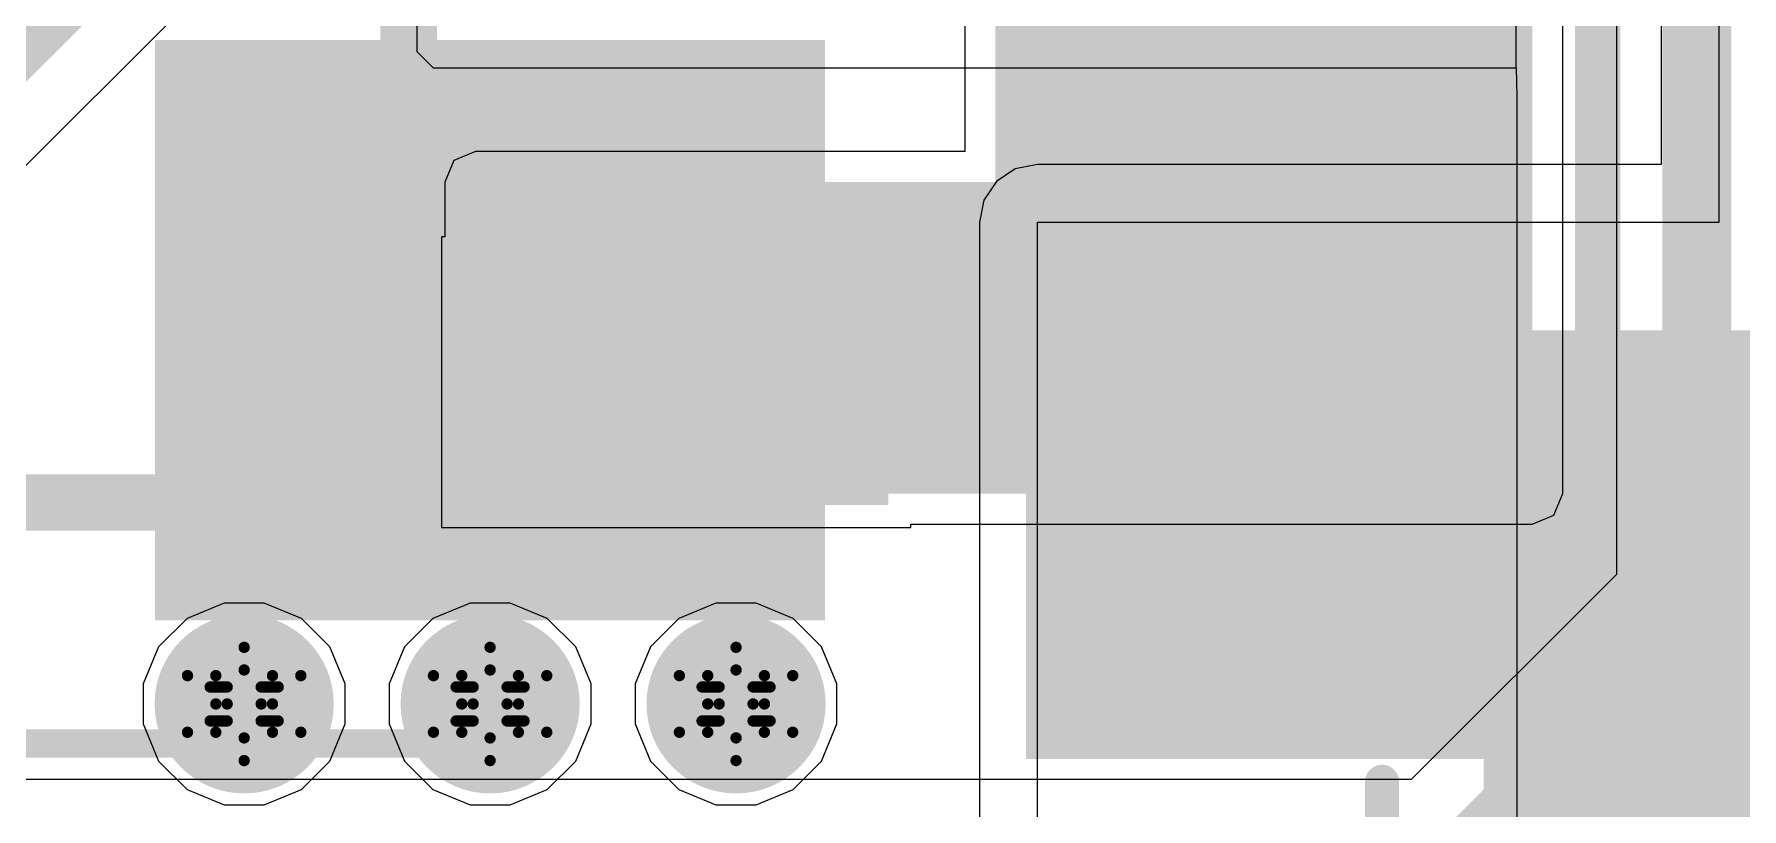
# Model space of a CAD drawing. Header units: inches. Extents: x -2.7 to 10.9, y -2.9 to 7.4.
# Drawn here: x 0.3591 to 0.6605, y -1.2136 to -1.0768 of the extents above; entities that cross this region are included whole.
import ezdxf

# ---------------------------------------------------------------- set-up
doc = ezdxf.new("R2010")
doc.units = ezdxf.units.IN
doc.header["$MEASUREMENT"] = 0
for name, color, linetype in [('Board Outline', 216, 'Continuous'), ('Bottom Layer', 5, 'Continuous'), ('Bottom Overlay', 54, 'Continuous'), ('Bottom Paste', 16, 'Continuous'), ('Bottom Solder', 6, 'Continuous'), ('Drill Drawing', 1, 'Continuous'), ('Layer 2', 16, 'Continuous'), ('Layer 3', 76, 'Continuous'), ('Top Layer', 1, 'Continuous'), ('Top Overlay', 2, 'Continuous'), ('Top Paste', 8, 'Continuous'), ('Top Solder', 216, 'Continuous'), ('Via Holes', 16, 'Continuous')]:
    doc.layers.add(name, color=color, linetype=linetype)

# ---------------------------------------------------------------- blocks, each defined once
blk = doc.blocks.new('VKMD1451K101MV_3')
at = {"layer": 'Top Layer'}
blk.add_hatch(color=1, dxfattribs=at).paths.add_polyline_path([(-0.08465, 0.0248), (0.08465, 0.0248), (0.08465, -0.0248), (-0.08465, -0.0248)])
at = {"layer": 'Top Paste'}
blk.add_hatch(color=8, dxfattribs=at).paths.add_polyline_path([(-0.08465, 0.0248), (0.08465, 0.0248), (0.08465, -0.0248), (-0.08465, -0.0248)])
at = {"layer": 'Top Solder'}
blk.add_hatch(color=216, dxfattribs=at).paths.add_polyline_path([(-0.08665, 0.0268), (0.08665, 0.0268), (0.08665, -0.0268), (-0.08665, -0.0268)])
at = {"layer": 'Top Overlay'}
for points in [[(-0.0238, 0.09803, 0.006, 0.006, 0), (0.04455, 0.16639, 0.006, 0.006, 0)], [(-0.0238, 0.0308, 0.006, 0.006, 0), (-0.0238, 0.09803, 0.006, 0.006, 0)], [(-0.04532, 0.03095, 0.005, 0.005, 0), (-0.04532, 0.05395, 0.005, 0.005, 0)], [(-0.05632, 0.04295, 0.005, 0.005, 0), (-0.03332, 0.04295, 0.005, 0.005, 0)], [(-0.0238, -0.09803, 0.006, 0.006, 0), (-0.0238, -0.0308, 0.006, 0.006, 0)]]:
    blk.add_lwpolyline(points, format="xyseb", dxfattribs=at)
for points in [[(-0.02531, 0.09803, 0.003, 0.003, 1), (-0.0223, 0.09803, 0.003, 0.003, 1)], [(-0.02531, 0.09803, 0.003, 0.003, 1), (-0.0223, 0.09803, 0.003, 0.003, 1)], [(-0.04657, 0.05395, 0.0025, 0.0025, 1), (-0.04407, 0.05395, 0.0025, 0.0025, 1)], [(-0.05757, 0.04295, 0.0025, 0.0025, 1), (-0.05507, 0.04295, 0.0025, 0.0025, 1)], [(-0.03457, 0.04295, 0.0025, 0.0025, 1), (-0.03207, 0.04295, 0.0025, 0.0025, 1)], [(-0.04657, 0.03095, 0.0025, 0.0025, 1), (-0.04407, 0.03095, 0.0025, 0.0025, 1)], [(-0.02531, 0.0308, 0.003, 0.003, 1), (-0.0223, 0.0308, 0.003, 0.003, 1)], [(-0.02531, -0.0308, 0.003, 0.003, 1), (-0.0223, -0.0308, 0.003, 0.003, 1)]]:
    blk.add_lwpolyline(points, format="xyseb", close=True, dxfattribs=at)
blk = doc.blocks.new('TB8S_B_33')
at = {"layer": 'Bottom Layer'}
for points in [[(-0.076772, 0.098425), (-0.076772, 0.059055), (-0.147638, 0.059055), (-0.147638, 0.098425)], [(0.147638, 0.098425), (0.147638, 0.059055), (0.076772, 0.059055), (0.076772, 0.098425)], [(-0.076772, -0.059055), (-0.076772, -0.098425), (-0.147638, -0.098425), (-0.147638, -0.059055)], [(0.147638, -0.059055), (0.147638, -0.098425), (0.076772, -0.098425), (0.076772, -0.059055)]]:
    blk.add_hatch(color=5, dxfattribs=at).paths.add_polyline_path(points)
at = {"layer": 'Bottom Paste'}
for points in [[(-0.076772, 0.098425), (-0.076772, 0.059055), (-0.147638, 0.059055), (-0.147638, 0.098425)], [(0.147638, 0.098425), (0.147638, 0.059055), (0.076772, 0.059055), (0.076772, 0.098425)], [(-0.076772, -0.059055), (-0.076772, -0.098425), (-0.147638, -0.098425), (-0.147638, -0.059055)], [(0.147638, -0.059055), (0.147638, -0.098425), (0.076772, -0.098425), (0.076772, -0.059055)]]:
    blk.add_hatch(color=16, dxfattribs=at).paths.add_polyline_path(points)
at = {"layer": 'Bottom Solder'}
for points in [[(-0.074772, 0.100425), (-0.074772, 0.057055), (-0.149638, 0.057055), (-0.149638, 0.100425)], [(0.149638, 0.100425), (0.149638, 0.057055), (0.074772, 0.057055), (0.074772, 0.100425)], [(-0.074772, -0.057055), (-0.074772, -0.100425), (-0.149638, -0.100425), (-0.149638, -0.057055)], [(0.149638, -0.057055), (0.149638, -0.100425), (0.074772, -0.100425), (0.074772, -0.057055)]]:
    blk.add_hatch(color=6, dxfattribs=at).paths.add_polyline_path(points)
at = {"layer": 'Bottom Overlay'}
for points in [[(-0.065, -0.1, 0.01, 0.01, 0), (-0.065, 0.1, 0.01, 0.01, 0)], [(-0.065, 0.1, 0.01, 0.01, 0), (0.065, 0.1, 0.01, 0.01, 0)], [(0.065, -0.1, 0.01, 0.01, 0), (0.065, 0.1, 0.01, 0.01, 0)], [(-0.031496, 0.043307, 0.008, 0.008, 0), (-0.031496, 0.082677, 0.008, 0.008, 0)], [(0.0354, 0.0807, 0.008, 0.008, -1), (0.0354, 0.061, 0.008, 0.008, 0)], [(0.0358, 0.0411, 0.008, 0.008, -1), (0.0358, 0.0608, 0.008, 0.008, 0)], [(-0.031496, -0.082677, 0.008, 0.008, 0), (-0.031496, -0.043307, 0.008, 0.008, 0)], [(0.0354, -0.0469, 0.008, 0.008, -0.9111047), (0.0354, -0.0665, 0.008, 0.008, 0)], [(-0.051181, -0.062992, 0.008, 0.008, 0), (-0.011811, -0.062992, 0.008, 0.008, 0)], [(0.0358, -0.0864, 0.008, 0.008, -1), (0.0358, -0.0667, 0.008, 0.008, 0)], [(-0.065, -0.1, 0.01, 0.01, 0), (0.065, -0.1, 0.01, 0.01, 0)]]:
    blk.add_lwpolyline(points, format="xyseb", dxfattribs=at)
for points in [[(-0.0675, 0.1, 0.005, 0.005, 1), (-0.0625, 0.1, 0.005, 0.005, 1)], [(-0.0675, 0.1, 0.005, 0.005, 1), (-0.0625, 0.1, 0.005, 0.005, 1)], [(0.0625, 0.1, 0.005, 0.005, 1), (0.0675, 0.1, 0.005, 0.005, 1)], [(0.0625, 0.1, 0.005, 0.005, 1), (0.0675, 0.1, 0.005, 0.005, 1)], [(-0.033496, 0.082677, 0.004, 0.004, 1), (-0.029496, 0.082677, 0.004, 0.004, 1)], [(0.0334, 0.0807, 0.004, 0.004, 1), (0.0374, 0.0807, 0.004, 0.004, 1)], [(0.0334, 0.061, 0.004, 0.004, 1), (0.0374, 0.061, 0.004, 0.004, 1)], [(0.0338, 0.0608, 0.004, 0.004, 1), (0.0378, 0.0608, 0.004, 0.004, 1)], [(-0.033496, 0.043307, 0.004, 0.004, 1), (-0.029496, 0.043307, 0.004, 0.004, 1)], [(0.0338, 0.0411, 0.004, 0.004, 1), (0.0378, 0.0411, 0.004, 0.004, 1)], [(-0.033496, -0.043307, 0.004, 0.004, 1), (-0.029496, -0.043307, 0.004, 0.004, 1)], [(0.0334, -0.0469, 0.004, 0.004, 1), (0.0374, -0.0469, 0.004, 0.004, 1)], [(-0.053181, -0.062992, 0.004, 0.004, 1), (-0.049181, -0.062992, 0.004, 0.004, 1)], [(-0.013811, -0.062992, 0.004, 0.004, 1), (-0.009811, -0.062992, 0.004, 0.004, 1)], [(0.0334, -0.0665, 0.004, 0.004, 1), (0.0374, -0.0665, 0.004, 0.004, 1)], [(0.0338, -0.0667, 0.004, 0.004, 1), (0.0378, -0.0667, 0.004, 0.004, 1)], [(-0.033496, -0.082677, 0.004, 0.004, 1), (-0.029496, -0.082677, 0.004, 0.004, 1)], [(0.0338, -0.0864, 0.004, 0.004, 1), (0.0378, -0.0864, 0.004, 0.004, 1)], [(-0.0675, -0.1, 0.005, 0.005, 1), (-0.0625, -0.1, 0.005, 0.005, 1)], [(-0.0675, -0.1, 0.005, 0.005, 1), (-0.0625, -0.1, 0.005, 0.005, 1)], [(0.0625, -0.1, 0.005, 0.005, 1), (0.0675, -0.1, 0.005, 0.005, 1)], [(0.0625, -0.1, 0.005, 0.005, 1), (0.0675, -0.1, 0.005, 0.005, 1)]]:
    blk.add_lwpolyline(points, format="xyseb", close=True, dxfattribs=at)
blk = doc.blocks.new('SMB__263')
at = {"layer": 'Top Layer'}
blk.add_hatch(color=1, dxfattribs=at).paths.add_polyline_path([(-0.14567, -0.04724), (-0.14567, 0.04724), (-0.03543, 0.04724), (-0.03543, -0.04724)])
at = {"layer": 'Top Paste'}
blk.add_hatch(color=8, dxfattribs=at).paths.add_polyline_path([(-0.14567, -0.04724), (-0.14567, 0.04724), (-0.03543, 0.04724), (-0.03543, -0.04724)])
at = {"layer": 'Top Solder'}
blk.add_hatch(color=216, dxfattribs=at).paths.add_polyline_path([(-0.14967, -0.05124), (-0.14967, 0.05124), (-0.03143, 0.05124), (-0.03143, -0.05124)])
at = {"layer": 'Top Overlay'}
for points in [[(0.102, 0.073, 0.005, 0.005, 0), (-0.087, 0.073, 0.005, 0.005, 0)], [(-0.087, 0.073, 0.005, 0.005, 0), (-0.087, 0.055, 0.005, 0.005, 0)]]:
    blk.add_lwpolyline(points, format="xyseb", dxfattribs=at)
for points in [[(-0.08825, 0.073, 0.0025, 0.0025, 1), (-0.08575, 0.073, 0.0025, 0.0025, 1)], [(-0.08825, 0.073, 0.0025, 0.0025, 1), (-0.08575, 0.073, 0.0025, 0.0025, 1)], [(-0.08825, 0.055, 0.0025, 0.0025, 1), (-0.08575, 0.055, 0.0025, 0.0025, 1)]]:
    blk.add_lwpolyline(points, format="xyseb", close=True, dxfattribs=at)

msp = doc.modelspace()

# ---------------------------------------------------------------- hatches: boundary and pattern name
at = {"layer": 'Bottom Layer'}
for points in [[(0.6235, -0.84279), (0.52874, -0.84279), (0.52874, -1.1579), (0.6235, -1.1579)], [(0.6235, -1.10289), (0.43698, -1.10289), (0.43698, -1.1579), (0.6235, -1.1579)]]:
    msp.add_hatch(color=5, dxfattribs=at).paths.add_polyline_path(points)
h = msp.add_hatch(color=5, dxfattribs=at)
edge = h.paths.add_edge_path()
edge.add_arc((0.39616, -1.19506), 0.01181, 0, 360)
h = msp.add_hatch(color=5, dxfattribs=at)
edge = h.paths.add_edge_path()
edge.add_arc((0.43957, -1.19506), 0.01181, 0, 360)
h = msp.add_hatch(color=5, dxfattribs=at)
edge = h.paths.add_edge_path()
edge.add_arc((0.48298, -1.19506), 0.01181, 0, 360)
at = {"layer": 'Bottom Solder'}
h = msp.add_hatch(color=6, dxfattribs=at)
edge = h.paths.add_edge_path()
edge.add_arc((0.39616, -1.19506), 0.01581, 0, 360)
h = msp.add_hatch(color=6, dxfattribs=at)
edge = h.paths.add_edge_path()
edge.add_arc((0.43957, -1.19506), 0.01581, 0, 360)
h = msp.add_hatch(color=6, dxfattribs=at)
edge = h.paths.add_edge_path()
edge.add_arc((0.48298, -1.19506), 0.01581, 0, 360)
at = {"layer": 'Layer 2'}
h = msp.add_hatch(color=16, dxfattribs=at)
edge = h.paths.add_edge_path()
edge.add_arc((0.39616, -1.19506), 0.01181, 0, 360)
h = msp.add_hatch(color=16, dxfattribs=at)
edge = h.paths.add_edge_path()
edge.add_arc((0.43957, -1.19506), 0.01181, 0, 360)
h = msp.add_hatch(color=16, dxfattribs=at)
edge = h.paths.add_edge_path()
edge.add_arc((0.48298, -1.19506), 0.01181, 0, 360)
at = {"layer": 'Layer 3'}
h = msp.add_hatch(color=76, dxfattribs=at)
edge = h.paths.add_edge_path()
edge.add_arc((0.39616, -1.19506), 0.01181, 0, 360)
h = msp.add_hatch(color=76, dxfattribs=at)
edge = h.paths.add_edge_path()
edge.add_arc((0.43957, -1.19506), 0.01181, 0, 360)
h = msp.add_hatch(color=76, dxfattribs=at)
edge = h.paths.add_edge_path()
edge.add_arc((0.48298, -1.19506), 0.01181, 0, 360)
at = {"layer": 'Top Layer'}
for points in [[(0.61491, -1.51824), (0.76, -1.51824), (0.76, -1.12906), (0.61491, -1.12906)], [(0.53616, -1.2028), (0.76, -1.2028), (0.76, -1.1532), (0.53616, -1.1532)]]:
    msp.add_hatch(color=1, dxfattribs=at).paths.add_polyline_path(points)
h = msp.add_hatch(color=1, dxfattribs=at)
edge = h.paths.add_edge_path()
edge.add_arc((0.39616, -1.19506), 0.01181, 0, 360)
h = msp.add_hatch(color=1, dxfattribs=at)
edge = h.paths.add_edge_path()
edge.add_arc((0.43957, -1.19506), 0.01181, 0, 360)
h = msp.add_hatch(color=1, dxfattribs=at)
edge = h.paths.add_edge_path()
edge.add_arc((0.48298, -1.19506), 0.01181, 0, 360)
at = {"layer": 'Top Solder'}
h = msp.add_hatch(color=216, dxfattribs=at)
edge = h.paths.add_edge_path()
edge.add_arc((0.39616, -1.19506), 0.01581, 0, 360)
h = msp.add_hatch(color=216, dxfattribs=at)
edge = h.paths.add_edge_path()
edge.add_arc((0.43957, -1.19506), 0.01581, 0, 360)
h = msp.add_hatch(color=216, dxfattribs=at)
edge = h.paths.add_edge_path()
edge.add_arc((0.48298, -1.19506), 0.01581, 0, 360)
at = {"layer": 'Via Holes'}
h = msp.add_hatch(color=7, dxfattribs=at)
edge = h.paths.add_edge_path()
edge.add_arc((0.39616, -1.19506), 0.00591, 0, 360)
h = msp.add_hatch(color=7, dxfattribs=at)
edge = h.paths.add_edge_path()
edge.add_arc((0.43957, -1.19506), 0.00591, 0, 360)
h = msp.add_hatch(color=7, dxfattribs=at)
edge = h.paths.add_edge_path()
edge.add_arc((0.48298, -1.19506), 0.00591, 0, 360)

# ---------------------------------------------------------------- linework, layer by layer
at = {"layer": 'Board Outline'}
msp.add_lwpolyline([(2.84412, -0.24125, 0.005, 0.005, -0.741893), (-2.49969, -1.37795, 0.005, 0.005, 0)], format="xyseb", dxfattribs=at)
at = {"layer": 'Bottom Layer'}
for p, q in [((0.62891, -1.1579), (0.62891, -0.84279)), ((0.63835, -0.84635), (0.63835, -1.1722)), ((0.52333, -0.90779), (0.52333, -1.09747)), ((0.43315, -1.09906), (0.43156, -1.10289)), ((0.43698, -1.09747), (0.43315, -1.09906)), ((0.52333, -1.09747), (0.43698, -1.09747)), ((0.43156, -1.10289), (0.43156, -1.11254)), ((0.43156, -1.11254), (0.43098, -1.11254)), ((0.43098, -1.11254), (0.43098, -1.1639)), ((0.62733, -1.16173), (0.62891, -1.1579)), ((0.51384, -1.1639), (0.51384, -1.16332)), ((0.51384, -1.16332), (0.6235, -1.16332)), ((0.6235, -1.16332), (0.62733, -1.16173)), ((0.43098, -1.1639), (0.51384, -1.1639)), ((0.63835, -1.1722), (0.60216, -1.20839)), ((0.60216, -1.20839), (-0.65402, -1.20839))]:
    msp.add_line(p, q, dxfattribs=at)
for points in [[(0.65365, -1.17853, 0.01, 0.01, 0), (0.65365, -0.84635, 0.01, 0.01, 0)], [(0.624, -1.248, 0.015, 0.015, 0), (0.72468, -1.14732, 0.015, 0.015, 0)], [(0.60849, -1.22369, 0.01, 0.01, 0), (0.65365, -1.17853, 0.01, 0.01, 0)]]:
    msp.add_lwpolyline(points, format="xyseb", dxfattribs=at)
msp.add_lwpolyline([(0.65115, -1.17853, 0.005, 0.005, 1), (0.65615, -1.17853, 0.005, 0.005, 1)], format="xyseb", close=True, dxfattribs=at)
msp.add_lwpolyline([(0.65115, -1.17853, 0.005, 0.005, 1), (0.65615, -1.17853, 0.005, 0.005, 1)], format="xyseb", close=True, dxfattribs=at)
at = {"layer": 'Drill Drawing'}
for points in [[(0.39116, -1.19006, 0.002, 0.002, 0), (0.39616, -1.18506, 0.002, 0.002, 0)], [(0.39616, -1.18506, 0.002, 0.002, 0), (0.40116, -1.19006, 0.002, 0.002, 0)], [(0.43457, -1.19006, 0.002, 0.002, 0), (0.43957, -1.18506, 0.002, 0.002, 0)], [(0.43957, -1.18506, 0.002, 0.002, 0), (0.44457, -1.19006, 0.002, 0.002, 0)], [(0.47798, -1.19006, 0.002, 0.002, 0), (0.48298, -1.18506, 0.002, 0.002, 0)], [(0.48298, -1.18506, 0.002, 0.002, 0), (0.48798, -1.19006, 0.002, 0.002, 0)], [(0.38616, -1.19006, 0.002, 0.002, 0), (0.39116, -1.19506, 0.002, 0.002, 0)], [(0.38616, -1.19006, 0.002, 0.002, 0), (0.39116, -1.19006, 0.002, 0.002, 0)], [(0.39316, -1.19206, 0.002, 0.002, 0), (0.39616, -1.18906, 0.002, 0.002, 0)], [(0.39616, -1.18906, 0.002, 0.002, 0), (0.39916, -1.19206, 0.002, 0.002, 0)], [(0.40116, -1.19006, 0.002, 0.002, 0), (0.40616, -1.19006, 0.002, 0.002, 0)], [(0.40116, -1.19506, 0.002, 0.002, 0), (0.40616, -1.19006, 0.002, 0.002, 0)], [(0.42957, -1.19006, 0.002, 0.002, 0), (0.43457, -1.19506, 0.002, 0.002, 0)], [(0.42957, -1.19006, 0.002, 0.002, 0), (0.43457, -1.19006, 0.002, 0.002, 0)], [(0.43657, -1.19206, 0.002, 0.002, 0), (0.43957, -1.18906, 0.002, 0.002, 0)], [(0.43957, -1.18906, 0.002, 0.002, 0), (0.44257, -1.19206, 0.002, 0.002, 0)], [(0.44457, -1.19006, 0.002, 0.002, 0), (0.44957, -1.19006, 0.002, 0.002, 0)], [(0.44457, -1.19506, 0.002, 0.002, 0), (0.44957, -1.19006, 0.002, 0.002, 0)], [(0.47298, -1.19006, 0.002, 0.002, 0), (0.47798, -1.19506, 0.002, 0.002, 0)], [(0.47298, -1.19006, 0.002, 0.002, 0), (0.47798, -1.19006, 0.002, 0.002, 0)], [(0.47998, -1.19206, 0.002, 0.002, 0), (0.48298, -1.18906, 0.002, 0.002, 0)], [(0.48298, -1.18906, 0.002, 0.002, 0), (0.48598, -1.19206, 0.002, 0.002, 0)], [(0.48798, -1.19006, 0.002, 0.002, 0), (0.49298, -1.19006, 0.002, 0.002, 0)], [(0.48798, -1.19506, 0.002, 0.002, 0), (0.49298, -1.19006, 0.002, 0.002, 0)], [(0.39016, -1.19206, 0.002, 0.002, 0), (0.39316, -1.19506, 0.002, 0.002, 0)], [(0.39016, -1.19206, 0.002, 0.002, 0), (0.39316, -1.19206, 0.002, 0.002, 0)], [(0.39916, -1.19206, 0.002, 0.002, 0), (0.40216, -1.19206, 0.002, 0.002, 0)], [(0.39916, -1.19506, 0.002, 0.002, 0), (0.40216, -1.19206, 0.002, 0.002, 0)], [(0.43357, -1.19206, 0.002, 0.002, 0), (0.43657, -1.19506, 0.002, 0.002, 0)], [(0.43357, -1.19206, 0.002, 0.002, 0), (0.43657, -1.19206, 0.002, 0.002, 0)], [(0.44257, -1.19206, 0.002, 0.002, 0), (0.44557, -1.19206, 0.002, 0.002, 0)], [(0.44257, -1.19506, 0.002, 0.002, 0), (0.44557, -1.19206, 0.002, 0.002, 0)], [(0.47698, -1.19206, 0.002, 0.002, 0), (0.47998, -1.19506, 0.002, 0.002, 0)], [(0.47698, -1.19206, 0.002, 0.002, 0), (0.47998, -1.19206, 0.002, 0.002, 0)], [(0.48598, -1.19206, 0.002, 0.002, 0), (0.48898, -1.19206, 0.002, 0.002, 0)], [(0.48598, -1.19506, 0.002, 0.002, 0), (0.48898, -1.19206, 0.002, 0.002, 0)], [(0.38616, -1.20006, 0.002, 0.002, 0), (0.39116, -1.19506, 0.002, 0.002, 0)], [(0.39016, -1.19806, 0.002, 0.002, 0), (0.39316, -1.19506, 0.002, 0.002, 0)], [(0.39916, -1.19506, 0.002, 0.002, 0), (0.40216, -1.19806, 0.002, 0.002, 0)], [(0.40116, -1.19506, 0.002, 0.002, 0), (0.40616, -1.20006, 0.002, 0.002, 0)], [(0.42957, -1.20006, 0.002, 0.002, 0), (0.43457, -1.19506, 0.002, 0.002, 0)], [(0.43357, -1.19806, 0.002, 0.002, 0), (0.43657, -1.19506, 0.002, 0.002, 0)], [(0.44257, -1.19506, 0.002, 0.002, 0), (0.44557, -1.19806, 0.002, 0.002, 0)], [(0.44457, -1.19506, 0.002, 0.002, 0), (0.44957, -1.20006, 0.002, 0.002, 0)], [(0.47298, -1.20006, 0.002, 0.002, 0), (0.47798, -1.19506, 0.002, 0.002, 0)], [(0.47698, -1.19806, 0.002, 0.002, 0), (0.47998, -1.19506, 0.002, 0.002, 0)], [(0.48598, -1.19506, 0.002, 0.002, 0), (0.48898, -1.19806, 0.002, 0.002, 0)], [(0.48798, -1.19506, 0.002, 0.002, 0), (0.49298, -1.20006, 0.002, 0.002, 0)], [(0.38616, -1.20006, 0.002, 0.002, 0), (0.39116, -1.20006, 0.002, 0.002, 0)], [(0.39016, -1.19806, 0.002, 0.002, 0), (0.39316, -1.19806, 0.002, 0.002, 0)], [(0.39116, -1.20006, 0.002, 0.002, 0), (0.39616, -1.20506, 0.002, 0.002, 0)], [(0.39316, -1.19806, 0.002, 0.002, 0), (0.39616, -1.20106, 0.002, 0.002, 0)], [(0.39616, -1.20106, 0.002, 0.002, 0), (0.39916, -1.19806, 0.002, 0.002, 0)], [(0.39616, -1.20506, 0.002, 0.002, 0), (0.40116, -1.20006, 0.002, 0.002, 0)], [(0.39916, -1.19806, 0.002, 0.002, 0), (0.40216, -1.19806, 0.002, 0.002, 0)], [(0.40116, -1.20006, 0.002, 0.002, 0), (0.40616, -1.20006, 0.002, 0.002, 0)], [(0.42957, -1.20006, 0.002, 0.002, 0), (0.43457, -1.20006, 0.002, 0.002, 0)], [(0.43357, -1.19806, 0.002, 0.002, 0), (0.43657, -1.19806, 0.002, 0.002, 0)], [(0.43457, -1.20006, 0.002, 0.002, 0), (0.43957, -1.20506, 0.002, 0.002, 0)], [(0.43657, -1.19806, 0.002, 0.002, 0), (0.43957, -1.20106, 0.002, 0.002, 0)], [(0.43957, -1.20106, 0.002, 0.002, 0), (0.44257, -1.19806, 0.002, 0.002, 0)], [(0.43957, -1.20506, 0.002, 0.002, 0), (0.44457, -1.20006, 0.002, 0.002, 0)], [(0.44257, -1.19806, 0.002, 0.002, 0), (0.44557, -1.19806, 0.002, 0.002, 0)], [(0.44457, -1.20006, 0.002, 0.002, 0), (0.44957, -1.20006, 0.002, 0.002, 0)], [(0.47298, -1.20006, 0.002, 0.002, 0), (0.47798, -1.20006, 0.002, 0.002, 0)], [(0.47698, -1.19806, 0.002, 0.002, 0), (0.47998, -1.19806, 0.002, 0.002, 0)], [(0.47798, -1.20006, 0.002, 0.002, 0), (0.48298, -1.20506, 0.002, 0.002, 0)], [(0.47998, -1.19806, 0.002, 0.002, 0), (0.48298, -1.20106, 0.002, 0.002, 0)], [(0.48298, -1.20106, 0.002, 0.002, 0), (0.48598, -1.19806, 0.002, 0.002, 0)], [(0.48298, -1.20506, 0.002, 0.002, 0), (0.48798, -1.20006, 0.002, 0.002, 0)], [(0.48598, -1.19806, 0.002, 0.002, 0), (0.48898, -1.19806, 0.002, 0.002, 0)], [(0.48798, -1.20006, 0.002, 0.002, 0), (0.49298, -1.20006, 0.002, 0.002, 0)]]:
    msp.add_lwpolyline(points, format="xyseb", dxfattribs=at)
for points in [[(0.39566, -1.18506, 0.001, 0.001, 1), (0.39666, -1.18506, 0.001, 0.001, 1)], [(0.39566, -1.18506, 0.001, 0.001, 1), (0.39666, -1.18506, 0.001, 0.001, 1)], [(0.43907, -1.18506, 0.001, 0.001, 1), (0.44007, -1.18506, 0.001, 0.001, 1)], [(0.43907, -1.18506, 0.001, 0.001, 1), (0.44007, -1.18506, 0.001, 0.001, 1)], [(0.48248, -1.18506, 0.001, 0.001, 1), (0.48348, -1.18506, 0.001, 0.001, 1)], [(0.48248, -1.18506, 0.001, 0.001, 1), (0.48348, -1.18506, 0.001, 0.001, 1)], [(0.38566, -1.19006, 0.001, 0.001, 1), (0.38666, -1.19006, 0.001, 0.001, 1)], [(0.38566, -1.19006, 0.001, 0.001, 1), (0.38666, -1.19006, 0.001, 0.001, 1)], [(0.39066, -1.19006, 0.001, 0.001, 1), (0.39166, -1.19006, 0.001, 0.001, 1)], [(0.39066, -1.19006, 0.001, 0.001, 1), (0.39166, -1.19006, 0.001, 0.001, 1)], [(0.39566, -1.18906, 0.001, 0.001, 1), (0.39666, -1.18906, 0.001, 0.001, 1)], [(0.39566, -1.18906, 0.001, 0.001, 1), (0.39666, -1.18906, 0.001, 0.001, 1)], [(0.40066, -1.19006, 0.001, 0.001, 1), (0.40166, -1.19006, 0.001, 0.001, 1)], [(0.40066, -1.19006, 0.001, 0.001, 1), (0.40166, -1.19006, 0.001, 0.001, 1)], [(0.40566, -1.19006, 0.001, 0.001, 1), (0.40666, -1.19006, 0.001, 0.001, 1)], [(0.40566, -1.19006, 0.001, 0.001, 1), (0.40666, -1.19006, 0.001, 0.001, 1)], [(0.42907, -1.19006, 0.001, 0.001, 1), (0.43007, -1.19006, 0.001, 0.001, 1)], [(0.42907, -1.19006, 0.001, 0.001, 1), (0.43007, -1.19006, 0.001, 0.001, 1)], [(0.43407, -1.19006, 0.001, 0.001, 1), (0.43507, -1.19006, 0.001, 0.001, 1)], [(0.43407, -1.19006, 0.001, 0.001, 1), (0.43507, -1.19006, 0.001, 0.001, 1)], [(0.43907, -1.18906, 0.001, 0.001, 1), (0.44007, -1.18906, 0.001, 0.001, 1)], [(0.43907, -1.18906, 0.001, 0.001, 1), (0.44007, -1.18906, 0.001, 0.001, 1)], [(0.44407, -1.19006, 0.001, 0.001, 1), (0.44507, -1.19006, 0.001, 0.001, 1)], [(0.44407, -1.19006, 0.001, 0.001, 1), (0.44507, -1.19006, 0.001, 0.001, 1)], [(0.44907, -1.19006, 0.001, 0.001, 1), (0.45007, -1.19006, 0.001, 0.001, 1)], [(0.44907, -1.19006, 0.001, 0.001, 1), (0.45007, -1.19006, 0.001, 0.001, 1)], [(0.47248, -1.19006, 0.001, 0.001, 1), (0.47348, -1.19006, 0.001, 0.001, 1)], [(0.47248, -1.19006, 0.001, 0.001, 1), (0.47348, -1.19006, 0.001, 0.001, 1)], [(0.47748, -1.19006, 0.001, 0.001, 1), (0.47848, -1.19006, 0.001, 0.001, 1)], [(0.47748, -1.19006, 0.001, 0.001, 1), (0.47848, -1.19006, 0.001, 0.001, 1)], [(0.48248, -1.18906, 0.001, 0.001, 1), (0.48348, -1.18906, 0.001, 0.001, 1)], [(0.48248, -1.18906, 0.001, 0.001, 1), (0.48348, -1.18906, 0.001, 0.001, 1)], [(0.48748, -1.19006, 0.001, 0.001, 1), (0.48848, -1.19006, 0.001, 0.001, 1)], [(0.48748, -1.19006, 0.001, 0.001, 1), (0.48848, -1.19006, 0.001, 0.001, 1)], [(0.49248, -1.19006, 0.001, 0.001, 1), (0.49348, -1.19006, 0.001, 0.001, 1)], [(0.49248, -1.19006, 0.001, 0.001, 1), (0.49348, -1.19006, 0.001, 0.001, 1)], [(0.38966, -1.19206, 0.001, 0.001, 1), (0.39066, -1.19206, 0.001, 0.001, 1)], [(0.38966, -1.19206, 0.001, 0.001, 1), (0.39066, -1.19206, 0.001, 0.001, 1)], [(0.39266, -1.19206, 0.001, 0.001, 1), (0.39366, -1.19206, 0.001, 0.001, 1)], [(0.39266, -1.19206, 0.001, 0.001, 1), (0.39366, -1.19206, 0.001, 0.001, 1)], [(0.39866, -1.19206, 0.001, 0.001, 1), (0.39966, -1.19206, 0.001, 0.001, 1)], [(0.39866, -1.19206, 0.001, 0.001, 1), (0.39966, -1.19206, 0.001, 0.001, 1)], [(0.40166, -1.19206, 0.001, 0.001, 1), (0.40266, -1.19206, 0.001, 0.001, 1)], [(0.40166, -1.19206, 0.001, 0.001, 1), (0.40266, -1.19206, 0.001, 0.001, 1)], [(0.43307, -1.19206, 0.001, 0.001, 1), (0.43407, -1.19206, 0.001, 0.001, 1)], [(0.43307, -1.19206, 0.001, 0.001, 1), (0.43407, -1.19206, 0.001, 0.001, 1)], [(0.43607, -1.19206, 0.001, 0.001, 1), (0.43707, -1.19206, 0.001, 0.001, 1)], [(0.43607, -1.19206, 0.001, 0.001, 1), (0.43707, -1.19206, 0.001, 0.001, 1)], [(0.44207, -1.19206, 0.001, 0.001, 1), (0.44307, -1.19206, 0.001, 0.001, 1)], [(0.44207, -1.19206, 0.001, 0.001, 1), (0.44307, -1.19206, 0.001, 0.001, 1)], [(0.44507, -1.19206, 0.001, 0.001, 1), (0.44607, -1.19206, 0.001, 0.001, 1)], [(0.44507, -1.19206, 0.001, 0.001, 1), (0.44607, -1.19206, 0.001, 0.001, 1)], [(0.47648, -1.19206, 0.001, 0.001, 1), (0.47748, -1.19206, 0.001, 0.001, 1)], [(0.47648, -1.19206, 0.001, 0.001, 1), (0.47748, -1.19206, 0.001, 0.001, 1)], [(0.47948, -1.19206, 0.001, 0.001, 1), (0.48048, -1.19206, 0.001, 0.001, 1)], [(0.47948, -1.19206, 0.001, 0.001, 1), (0.48048, -1.19206, 0.001, 0.001, 1)], [(0.48548, -1.19206, 0.001, 0.001, 1), (0.48648, -1.19206, 0.001, 0.001, 1)], [(0.48548, -1.19206, 0.001, 0.001, 1), (0.48648, -1.19206, 0.001, 0.001, 1)], [(0.48848, -1.19206, 0.001, 0.001, 1), (0.48948, -1.19206, 0.001, 0.001, 1)], [(0.48848, -1.19206, 0.001, 0.001, 1), (0.48948, -1.19206, 0.001, 0.001, 1)], [(0.39066, -1.19506, 0.001, 0.001, 1), (0.39166, -1.19506, 0.001, 0.001, 1)], [(0.39066, -1.19506, 0.001, 0.001, 1), (0.39166, -1.19506, 0.001, 0.001, 1)], [(0.39266, -1.19506, 0.001, 0.001, 1), (0.39366, -1.19506, 0.001, 0.001, 1)], [(0.39266, -1.19506, 0.001, 0.001, 1), (0.39366, -1.19506, 0.001, 0.001, 1)], [(0.39866, -1.19506, 0.001, 0.001, 1), (0.39966, -1.19506, 0.001, 0.001, 1)], [(0.39866, -1.19506, 0.001, 0.001, 1), (0.39966, -1.19506, 0.001, 0.001, 1)], [(0.40066, -1.19506, 0.001, 0.001, 1), (0.40166, -1.19506, 0.001, 0.001, 1)], [(0.40066, -1.19506, 0.001, 0.001, 1), (0.40166, -1.19506, 0.001, 0.001, 1)], [(0.43407, -1.19506, 0.001, 0.001, 1), (0.43507, -1.19506, 0.001, 0.001, 1)], [(0.43407, -1.19506, 0.001, 0.001, 1), (0.43507, -1.19506, 0.001, 0.001, 1)], [(0.43607, -1.19506, 0.001, 0.001, 1), (0.43707, -1.19506, 0.001, 0.001, 1)], [(0.43607, -1.19506, 0.001, 0.001, 1), (0.43707, -1.19506, 0.001, 0.001, 1)], [(0.44207, -1.19506, 0.001, 0.001, 1), (0.44307, -1.19506, 0.001, 0.001, 1)], [(0.44207, -1.19506, 0.001, 0.001, 1), (0.44307, -1.19506, 0.001, 0.001, 1)], [(0.44407, -1.19506, 0.001, 0.001, 1), (0.44507, -1.19506, 0.001, 0.001, 1)], [(0.44407, -1.19506, 0.001, 0.001, 1), (0.44507, -1.19506, 0.001, 0.001, 1)], [(0.47748, -1.19506, 0.001, 0.001, 1), (0.47848, -1.19506, 0.001, 0.001, 1)], [(0.47748, -1.19506, 0.001, 0.001, 1), (0.47848, -1.19506, 0.001, 0.001, 1)], [(0.47948, -1.19506, 0.001, 0.001, 1), (0.48048, -1.19506, 0.001, 0.001, 1)], [(0.47948, -1.19506, 0.001, 0.001, 1), (0.48048, -1.19506, 0.001, 0.001, 1)], [(0.48548, -1.19506, 0.001, 0.001, 1), (0.48648, -1.19506, 0.001, 0.001, 1)], [(0.48548, -1.19506, 0.001, 0.001, 1), (0.48648, -1.19506, 0.001, 0.001, 1)], [(0.48748, -1.19506, 0.001, 0.001, 1), (0.48848, -1.19506, 0.001, 0.001, 1)], [(0.48748, -1.19506, 0.001, 0.001, 1), (0.48848, -1.19506, 0.001, 0.001, 1)], [(0.38566, -1.20006, 0.001, 0.001, 1), (0.38666, -1.20006, 0.001, 0.001, 1)], [(0.38566, -1.20006, 0.001, 0.001, 1), (0.38666, -1.20006, 0.001, 0.001, 1)], [(0.38966, -1.19806, 0.001, 0.001, 1), (0.39066, -1.19806, 0.001, 0.001, 1)], [(0.38966, -1.19806, 0.001, 0.001, 1), (0.39066, -1.19806, 0.001, 0.001, 1)], [(0.39066, -1.20006, 0.001, 0.001, 1), (0.39166, -1.20006, 0.001, 0.001, 1)], [(0.39066, -1.20006, 0.001, 0.001, 1), (0.39166, -1.20006, 0.001, 0.001, 1)], [(0.39266, -1.19806, 0.001, 0.001, 1), (0.39366, -1.19806, 0.001, 0.001, 1)], [(0.39266, -1.19806, 0.001, 0.001, 1), (0.39366, -1.19806, 0.001, 0.001, 1)], [(0.39866, -1.19806, 0.001, 0.001, 1), (0.39966, -1.19806, 0.001, 0.001, 1)], [(0.39866, -1.19806, 0.001, 0.001, 1), (0.39966, -1.19806, 0.001, 0.001, 1)], [(0.40066, -1.20006, 0.001, 0.001, 1), (0.40166, -1.20006, 0.001, 0.001, 1)], [(0.40066, -1.20006, 0.001, 0.001, 1), (0.40166, -1.20006, 0.001, 0.001, 1)], [(0.40166, -1.19806, 0.001, 0.001, 1), (0.40266, -1.19806, 0.001, 0.001, 1)], [(0.40166, -1.19806, 0.001, 0.001, 1), (0.40266, -1.19806, 0.001, 0.001, 1)], [(0.40566, -1.20006, 0.001, 0.001, 1), (0.40666, -1.20006, 0.001, 0.001, 1)], [(0.40566, -1.20006, 0.001, 0.001, 1), (0.40666, -1.20006, 0.001, 0.001, 1)], [(0.42907, -1.20006, 0.001, 0.001, 1), (0.43007, -1.20006, 0.001, 0.001, 1)], [(0.42907, -1.20006, 0.001, 0.001, 1), (0.43007, -1.20006, 0.001, 0.001, 1)], [(0.43307, -1.19806, 0.001, 0.001, 1), (0.43407, -1.19806, 0.001, 0.001, 1)], [(0.43307, -1.19806, 0.001, 0.001, 1), (0.43407, -1.19806, 0.001, 0.001, 1)], [(0.43407, -1.20006, 0.001, 0.001, 1), (0.43507, -1.20006, 0.001, 0.001, 1)], [(0.43407, -1.20006, 0.001, 0.001, 1), (0.43507, -1.20006, 0.001, 0.001, 1)], [(0.43607, -1.19806, 0.001, 0.001, 1), (0.43707, -1.19806, 0.001, 0.001, 1)], [(0.43607, -1.19806, 0.001, 0.001, 1), (0.43707, -1.19806, 0.001, 0.001, 1)], [(0.44207, -1.19806, 0.001, 0.001, 1), (0.44307, -1.19806, 0.001, 0.001, 1)], [(0.44207, -1.19806, 0.001, 0.001, 1), (0.44307, -1.19806, 0.001, 0.001, 1)], [(0.44407, -1.20006, 0.001, 0.001, 1), (0.44507, -1.20006, 0.001, 0.001, 1)], [(0.44407, -1.20006, 0.001, 0.001, 1), (0.44507, -1.20006, 0.001, 0.001, 1)], [(0.44507, -1.19806, 0.001, 0.001, 1), (0.44607, -1.19806, 0.001, 0.001, 1)], [(0.44507, -1.19806, 0.001, 0.001, 1), (0.44607, -1.19806, 0.001, 0.001, 1)], [(0.44907, -1.20006, 0.001, 0.001, 1), (0.45007, -1.20006, 0.001, 0.001, 1)], [(0.44907, -1.20006, 0.001, 0.001, 1), (0.45007, -1.20006, 0.001, 0.001, 1)], [(0.47248, -1.20006, 0.001, 0.001, 1), (0.47348, -1.20006, 0.001, 0.001, 1)], [(0.47248, -1.20006, 0.001, 0.001, 1), (0.47348, -1.20006, 0.001, 0.001, 1)], [(0.47648, -1.19806, 0.001, 0.001, 1), (0.47748, -1.19806, 0.001, 0.001, 1)], [(0.47648, -1.19806, 0.001, 0.001, 1), (0.47748, -1.19806, 0.001, 0.001, 1)], [(0.47748, -1.20006, 0.001, 0.001, 1), (0.47848, -1.20006, 0.001, 0.001, 1)], [(0.47748, -1.20006, 0.001, 0.001, 1), (0.47848, -1.20006, 0.001, 0.001, 1)], [(0.47948, -1.19806, 0.001, 0.001, 1), (0.48048, -1.19806, 0.001, 0.001, 1)], [(0.47948, -1.19806, 0.001, 0.001, 1), (0.48048, -1.19806, 0.001, 0.001, 1)], [(0.48548, -1.19806, 0.001, 0.001, 1), (0.48648, -1.19806, 0.001, 0.001, 1)], [(0.48548, -1.19806, 0.001, 0.001, 1), (0.48648, -1.19806, 0.001, 0.001, 1)], [(0.48748, -1.20006, 0.001, 0.001, 1), (0.48848, -1.20006, 0.001, 0.001, 1)], [(0.48748, -1.20006, 0.001, 0.001, 1), (0.48848, -1.20006, 0.001, 0.001, 1)], [(0.48848, -1.19806, 0.001, 0.001, 1), (0.48948, -1.19806, 0.001, 0.001, 1)], [(0.48848, -1.19806, 0.001, 0.001, 1), (0.48948, -1.19806, 0.001, 0.001, 1)], [(0.49248, -1.20006, 0.001, 0.001, 1), (0.49348, -1.20006, 0.001, 0.001, 1)], [(0.49248, -1.20006, 0.001, 0.001, 1), (0.49348, -1.20006, 0.001, 0.001, 1)], [(0.39566, -1.20106, 0.001, 0.001, 1), (0.39666, -1.20106, 0.001, 0.001, 1)], [(0.39566, -1.20106, 0.001, 0.001, 1), (0.39666, -1.20106, 0.001, 0.001, 1)], [(0.43907, -1.20106, 0.001, 0.001, 1), (0.44007, -1.20106, 0.001, 0.001, 1)], [(0.43907, -1.20106, 0.001, 0.001, 1), (0.44007, -1.20106, 0.001, 0.001, 1)], [(0.48248, -1.20106, 0.001, 0.001, 1), (0.48348, -1.20106, 0.001, 0.001, 1)], [(0.48248, -1.20106, 0.001, 0.001, 1), (0.48348, -1.20106, 0.001, 0.001, 1)], [(0.39566, -1.20506, 0.001, 0.001, 1), (0.39666, -1.20506, 0.001, 0.001, 1)], [(0.39566, -1.20506, 0.001, 0.001, 1), (0.39666, -1.20506, 0.001, 0.001, 1)], [(0.43907, -1.20506, 0.001, 0.001, 1), (0.44007, -1.20506, 0.001, 0.001, 1)], [(0.43907, -1.20506, 0.001, 0.001, 1), (0.44007, -1.20506, 0.001, 0.001, 1)], [(0.48248, -1.20506, 0.001, 0.001, 1), (0.48348, -1.20506, 0.001, 0.001, 1)], [(0.48248, -1.20506, 0.001, 0.001, 1), (0.48348, -1.20506, 0.001, 0.001, 1)]]:
    msp.add_lwpolyline(points, format="xyseb", close=True, dxfattribs=at)
at = {"layer": 'Layer 2'}
msp.add_line((0.3436, -1.11396), (0.38871, -1.06886), dxfattribs=at)
msp.add_lwpolyline([(0.32918, -1.09954, 0.02, 0.02, 0), (0.37429, -1.05444, 0.02, 0.02, 0)], format="xyseb", dxfattribs=at)
at = {"layer": 'Layer 3'}
for p, q in [((0.42663, -1.06883), (0.42663, -1.07983)), ((0.62066, -1.08269), (0.62066, -1.07027)), ((0.42663, -1.07648), (0.42663, -1.07983)), ((0.42663, -1.07983), (0.4295, -1.08269)), ((0.42663, -1.07983), (0.4295, -1.08269)), ((0.4295, -1.08269), (0.62066, -1.08269)), ((0.4295, -1.08269), (0.62066, -1.08269)), ((0.62066, -1.08269), (0.62077, -1.08765)), ((0.62077, -1.08765), (0.62077, -1.70661)), ((0.39262, -1.17725), (0.38607, -1.17996)), ((0.39971, -1.17725), (0.39262, -1.17725)), ((0.40625, -1.17996), (0.39971, -1.17725)), ((0.43603, -1.17725), (0.42948, -1.17996)), ((0.44311, -1.17725), (0.43603, -1.17725)), ((0.44966, -1.17996), (0.44311, -1.17725)), ((0.47943, -1.17725), (0.47289, -1.17996)), ((0.48652, -1.17725), (0.47943, -1.17725)), ((0.49307, -1.17996), (0.48652, -1.17725)), ((0.38607, -1.17996), (0.38106, -1.18497)), ((0.41126, -1.18497), (0.40625, -1.17996)), ((0.42948, -1.17996), (0.42447, -1.18497)), ((0.45467, -1.18497), (0.44966, -1.17996)), ((0.47289, -1.17996), (0.46788, -1.18497)), ((0.49808, -1.18497), (0.49307, -1.17996)), ((0.38106, -1.18497), (0.37835, -1.19152)), ((0.41397, -1.19152), (0.41126, -1.18497)), ((0.42447, -1.18497), (0.42176, -1.19152)), ((0.45738, -1.19152), (0.45467, -1.18497)), ((0.46788, -1.18497), (0.46517, -1.19152)), ((0.50079, -1.19152), (0.49808, -1.18497)), ((0.37835, -1.19152), (0.37835, -1.1986)), ((0.41397, -1.1986), (0.41397, -1.19152)), ((0.42176, -1.19152), (0.42176, -1.1986)), ((0.45738, -1.1986), (0.45738, -1.19152)), ((0.46517, -1.19152), (0.46517, -1.1986)), ((0.50079, -1.1986), (0.50079, -1.19152)), ((0.37835, -1.1986), (0.38106, -1.20515)), ((0.41126, -1.20515), (0.41397, -1.1986)), ((0.42176, -1.1986), (0.42447, -1.20515)), ((0.45467, -1.20515), (0.45738, -1.1986)), ((0.46517, -1.1986), (0.46788, -1.20515)), ((0.49808, -1.20515), (0.50079, -1.1986)), ((0.38106, -1.20515), (0.38607, -1.21016)), ((0.40625, -1.21016), (0.41126, -1.20515)), ((0.42447, -1.20515), (0.42948, -1.21016)), ((0.44966, -1.21016), (0.45467, -1.20515)), ((0.46788, -1.20515), (0.47289, -1.21016)), ((0.49307, -1.21016), (0.49808, -1.20515)), ((0.38607, -1.21016), (0.39262, -1.21287)), ((0.39971, -1.21287), (0.40625, -1.21016)), ((0.42948, -1.21016), (0.43603, -1.21287)), ((0.44311, -1.21287), (0.44966, -1.21016)), ((0.47289, -1.21016), (0.47943, -1.21287)), ((0.48652, -1.21287), (0.49307, -1.21016)), ((0.39262, -1.21287), (0.39971, -1.21287)), ((0.43603, -1.21287), (0.44311, -1.21287)), ((0.47943, -1.21287), (0.48652, -1.21287))]:
    msp.add_line(p, q, dxfattribs=at)
for points in [[(0.65047, -1.77296, 0.008, 0.008, 0), (0.65047, 0.04935, 0.008, 0.008, 0)], [(0.63504, -1.70661, 0.008, 0.008, 0), (0.63504, 0.04296, 0.008, 0.008, 0)]]:
    msp.add_lwpolyline(points, format="xyseb", dxfattribs=at)
at = {"layer": 'Top Layer'}
for p, q in [((0.64629, -1.04153), (0.64629, -1.0998)), ((0.65648, -1.11), (0.65648, -1.04153)), ((0.53616, -1.0998), (0.53226, -1.10058)), ((0.64629, -1.0998), (0.53616, -1.0998)), ((0.52895, -1.10279), (0.52674, -1.1061)), ((0.53226, -1.10058), (0.52895, -1.10279)), ((0.52674, -1.1061), (0.52596, -1.11)), ((0.52596, -1.11), (0.52596, -1.299)), ((0.53616, -1.299), (0.53616, -1.11)), ((0.53616, -1.11), (0.65648, -1.11))]:
    msp.add_line(p, q, dxfattribs=at)

# ---------------------------------------------------------------- block references
for name, p in [('TB8S_B_33', (0.3602, -1.05948)), ('VKMD1451K101MV_3', (0.6208, -1.178))]:
    msp.add_blockref(name, p)
at = {"rotation": 180}
msp.add_blockref('SMB__263', (0.349, -1.12906), dxfattribs=at)

doc.saveas('drawing.dxf')
